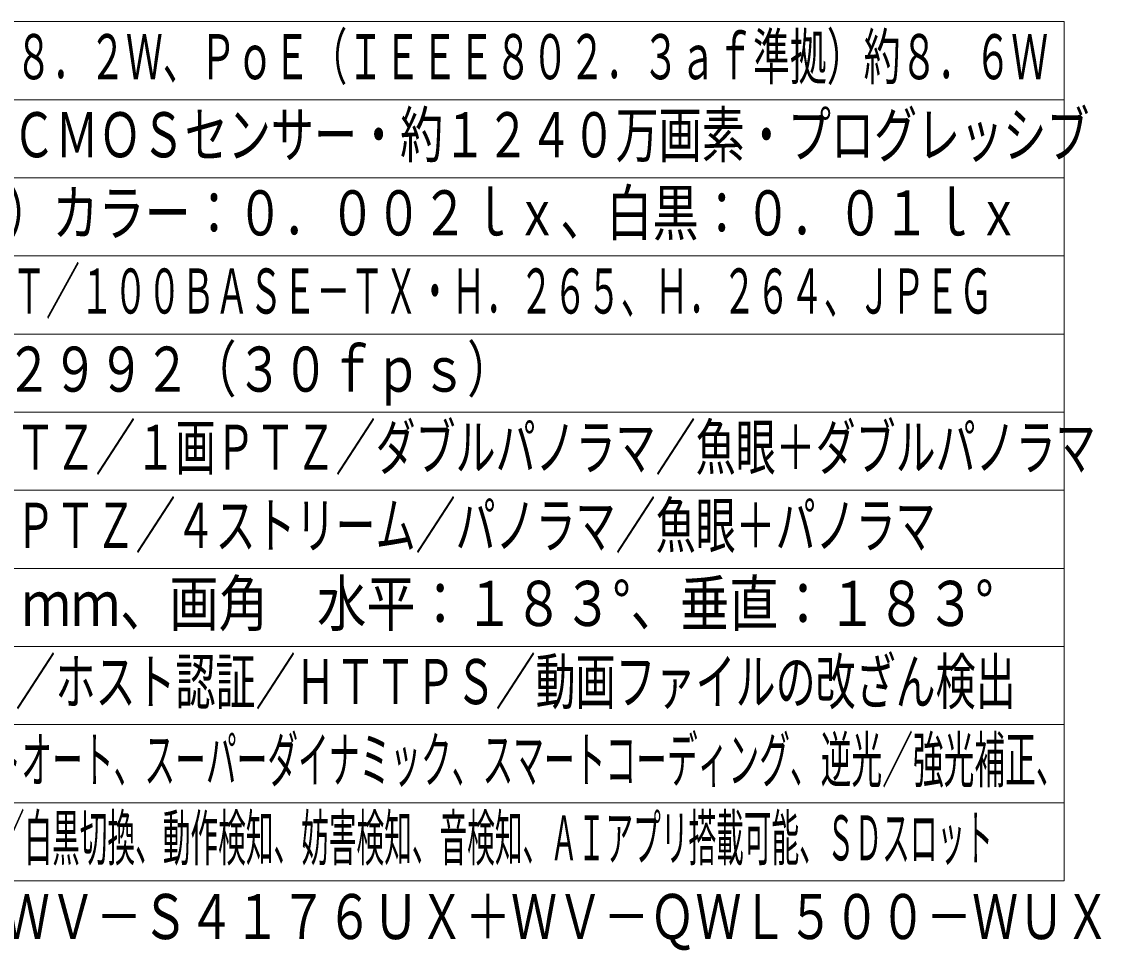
# Model space of a CAD drawing. Units: millimetres on the paper. Extents: x -62 to 65, y -59 to 59.
# Drawn here: x -4.2 to 64.9, y -59 to 0.4 of the extents above; entities that cross this region are included whole.
import ezdxf
from ezdxf.enums import TextEntityAlignment as Align

# ---------------------------------------------------------------- set-up
doc = ezdxf.new("R2010")
doc.units = ezdxf.units.MM
doc.layers.add('0-0_MOJI1', color=7, linetype='Continuous', lineweight=9)
doc.layers.add('0-2_WAKU', color=4, linetype='Continuous', lineweight=9)
doc.layers.add('0-1_相当品', color=4, linetype='Continuous')
doc.styles.add('ＭＳ ゴシック', font='')
doc.styles.get('ＭＳ ゴシック').set_extended_font_data('MS Gothic')

msp = doc.modelspace()

# ---------------------------------------------------------------- linework, layer by layer
at = {"layer": '0-2_WAKU', "color": 3}
for p, q in [((-62.454, 0.437), (62.546, 0.437)), ((62.546, -54.563), (62.546, 0.437)), ((-62.454, -54.563), (62.546, -54.563))]:
    msp.add_line(p, q, dxfattribs=at)
at = {"layer": '0-2_WAKU'}
for p, q in [((-62.454, -4.563), (62.546, -4.563)), ((-62.454, -9.563), (62.546, -9.563)), ((-62.454, -14.563), (62.546, -14.563)), ((-62.454, -19.563), (62.546, -19.563)), ((62.546, -24.563), (-62.454, -24.563)), ((-62.454, -29.563), (62.546, -29.563)), ((-62.454, -34.563), (62.546, -34.563)), ((-62.454, -39.563), (62.546, -39.563)), ((-62.454, -44.563), (62.546, -44.563)), ((-62.454, -49.563), (62.546, -49.563))]:
    msp.add_line(p, q, dxfattribs=at)

# ---------------------------------------------------------------- texts
at = {"layer": '0-0_MOJI1', "style": 'ＭＳ ゴシック'}
for s, height, width, p in [('ＤＣ１２Ｖ 約８．２Ｗ、ＰｏＥ（ＩＥＥＥ８０２．３ａｆ準拠）約８．６Ｗ', 2.886, 0.6, (-19.954, -4.118)), ('約１／２型 ＣＭＯＳセンサー・約１２４０万画素・プログレッシブ', 2.889, 0.7, (-19.954, -9.118)), ('（Ｆ１．９）カラー：０．００２ｌｘ、白黒：０．０１ｌｘ', 2.889, 0.75, (-19.954, -14.118)), ('１０ＢＡＳＥ－Ｔ／１００ＢＡＳＥ－ＴＸ・Ｈ．２６５、Ｈ．２６４、ＪＰＥＧ', 2.886, 0.55, (-19.954, -19.118)), ('２９９２×２９９２（３０ｆｐｓ）', 2.886, 0.75, (-19.954, -24.118)), ('魚眼／４画ＰＴＺ／１画ＰＴＺ／ダブルパノラマ／魚眼＋ダブルパノラマ', 2.889, 0.65, (-19.954, -29.118)), ('／魚眼＋４画ＰＴＺ／４ストリーム／パノラマ／魚眼＋パノラマ', 2.889, 0.65, (-19.954, -34.118)), ('ｆ＝１．４ｍｍ、画角\u3000水平：１８３°、垂直：１８３°', 2.889, 0.8, (-19.954, -39.118)), ('ユーザー認証／ホスト認証／ＨＴＴＰＳ／動画ファイルの改ざん検出', 2.889, 0.65, (-19.954, -44.118)), ('インテリジェントオート、スーパーダイナミック、スマートコーディング、逆光／強光補正、', 2.886, 0.5, (-19.954, -49.118)), ('暗部補正、カラー／白黒切換、動作検知、妨害検知、音検知、ＡＩアプリ搭載可能、ＳＤスロット', 2.886, 0.45, (-19.954, -54.118))]:
    msp.add_text(s, height=height, dxfattribs=dict(at, width=width)).set_placement(p, align=Align.BOTTOM_LEFT)
at = {"layer": '0-1_相当品', "style": 'ＭＳ ゴシック', "width": 0.75}
msp.add_text('ｉ－ＰＲＯ：ＷＶ－Ｓ４１７６ＵＸ＋ＷＶ－ＱＷＬ５００－ＷＵＸ', height=2.886, dxfattribs=at).set_placement((-23.054, -59.154), align=Align.BOTTOM_LEFT)

doc.saveas('drawing.dxf')
